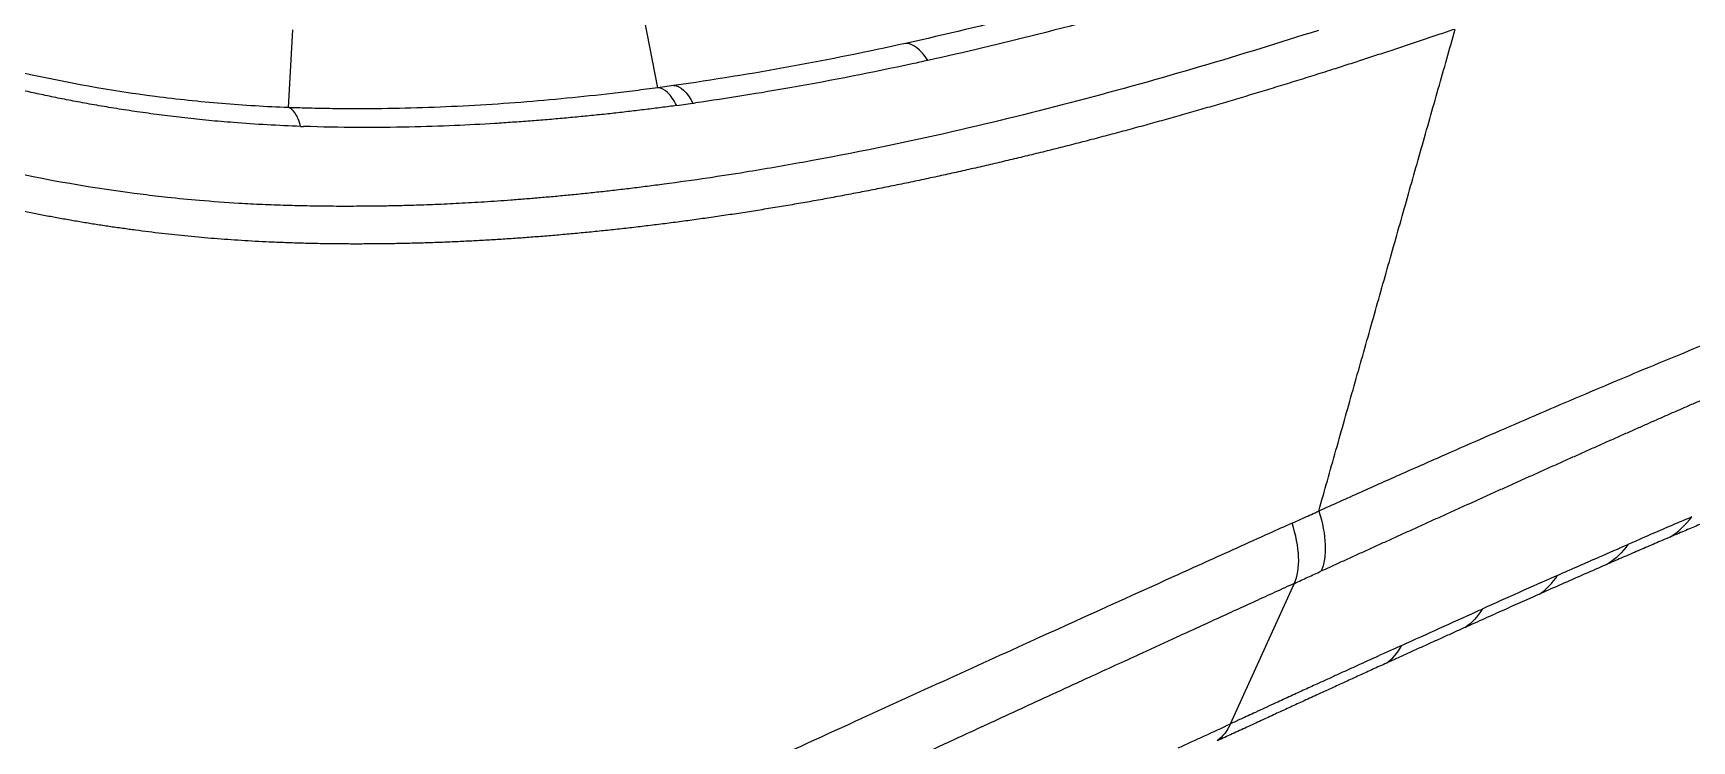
# Model space of a CAD drawing. Extents: x -50 to 28, y -10 to 124.
# Drawn here: x -39.41 to -33.66, y 33.75 to 36.2 of the extents above; entities that cross this region are included whole.
import ezdxf

# ---------------------------------------------------------------- set-up
doc = ezdxf.new("R2010")
doc.units = 0
doc.header["$MEASUREMENT"] = 0
doc.layers.add('GEOMETRY', color=2, linetype='Continuous', lineweight=25)

# ---------------------------------------------------------------- blocks, each defined once
blk = doc.blocks.new('2026 EXCURSION-ENTICE')
at = {"layer": 'GEOMETRY'}
for p, q in [((-27.0266, -42.7162), (-27.0418, -42.9859)), ((-25.7055, -42.9095), (-25.7608, -42.9171)), ((-25.696, -42.9786), (-25.6399, -42.9709)), ((-22.255, -44.4738), (-22.2623, -44.4769)), ((-23.777, -45.12), (-23.5553, -44.6334)), ((-22.73, -44.6812), (-22.7588, -44.6941)), ((-22.7184, -44.6761), (-22.73, -44.6812)), ((-22.7145, -44.6744), (-22.7184, -44.6761)), ((-22.7071, -44.6711), (-22.7145, -44.6744))]:
    blk.add_line(p, q, dxfattribs=at)
at = {"layer": 'GEOMETRY', "flags": 128}
blk.add_lwpolyline([(-25.7608, -42.9171), (-25.7889, -42.7753), (-25.8171, -42.6334)], dxfattribs=at)
at = {"layer": 'GEOMETRY'}
for points, knots in [([(-19.8034, -75.3764), (-20.3196, -75.3589), (-20.8361, -75.3401), (-21.608, -75.31), (-21.8648, -75.2996), (-22.3776, -75.2781), (-22.6337, -75.2669), (-23.4014, -75.2323), (-23.9128, -75.2077), (-24.6827, -75.1677), (-24.9398, -75.1539), (-25.4546, -75.125), (-25.7123, -75.11), (-26.4855, -75.063), (-27.0008, -75.0288), (-28.0314, -74.9528), (-28.5466, -74.9109), (-29.3183, -74.8405), (-29.5753, -74.8158), (-29.9606, -74.7766), (-30.0889, -74.7632), (-30.2813, -74.7425), (-30.3615, -74.7338), (-30.4457, -74.7245), (-30.4657, -74.7222), (-30.4737, -74.7213), (-30.4777, -74.7209), (-30.49, -74.7195), (-30.4989, -74.7185), (-30.5161, -74.7166), (-30.524, -74.7157), (-30.5398, -74.7139), (-30.5477, -74.713), (-30.5713, -74.7104), (-30.5867, -74.7086), (-30.6322, -74.7035), (-30.6613, -74.7002), (-30.7179, -74.6936), (-30.7458, -74.6904), (-30.8043, -74.6836), (-30.8348, -74.68), (-30.882, -74.6745), (-30.8979, -74.6726), (-30.9301, -74.6688), (-30.9461, -74.6669), (-30.9935, -74.6612), (-31.024, -74.6575), (-31.0698, -74.6515), (-31.085, -74.6494), (-31.1159, -74.645), (-31.1316, -74.6427), (-31.1552, -74.6392), (-31.1632, -74.638), (-31.1792, -74.6355), (-31.1871, -74.6343), (-31.2107, -74.6305), (-31.2264, -74.6279), (-31.2735, -74.62), (-31.3048, -74.6144), (-31.5866, -74.5618), (-31.8334, -74.4972), (-32.3156, -74.3338), (-32.5511, -74.2347), (-33.0055, -74.0043), (-33.2245, -73.8728), (-33.6416, -73.5802), (-33.8397, -73.4189), (-34.2109, -73.07), (-34.3841, -72.8823), (-34.7019, -72.4841), (-34.8466, -72.2736), (-35.1047, -71.8343), (-35.2181, -71.6054), (-35.3628, -71.2518), (-35.4069, -71.1322), (-35.4865, -70.89), (-35.522, -70.7674), (-35.5841, -70.5202), (-35.6108, -70.3955), (-35.6385, -70.2387), (-35.6437, -70.2072), (-35.6512, -70.1601), (-35.6536, -70.1444), (-35.6583, -70.1134), (-35.6605, -70.0982), (-35.6668, -70.0532), (-35.6706, -70.0238), (-35.6762, -69.9791), (-35.678, -69.9641), (-35.6817, -69.9336), (-35.6835, -69.918), (-35.6863, -69.8943), (-35.6872, -69.8866), (-35.689, -69.8718), (-35.6898, -69.8646), (-35.6916, -69.8492), (-35.6926, -69.841), (-35.6945, -69.825), (-35.6954, -69.817), (-35.7001, -69.7768), (-35.7039, -69.7444), (-35.7115, -69.6788), (-35.7153, -69.6456), (-35.723, -69.5784), (-35.7268, -69.5444), (-35.7382, -69.4425), (-35.7457, -69.3749), (-35.7547, -69.2923), (-35.7565, -69.2758), (-35.7601, -69.2431), (-35.7618, -69.2267), (-35.7652, -69.1951), (-35.7669, -69.18), (-35.7701, -69.1497), (-35.7717, -69.1342), (-35.7768, -69.0863), (-35.7802, -69.0541), (-35.7869, -68.9899), (-35.797, -68.8937), (-35.8068, -68.7974), (-35.8261, -68.6048), (-35.8387, -68.4764), (-35.8998, -67.8343), (-35.9434, -67.3203), (-36.0224, -66.2916), (-36.0579, -65.7769), (-36.1066, -65.0042), (-36.1222, -64.7464), (-36.152, -64.2309), (-36.1663, -63.973), (-36.2076, -63.2001), (-36.2331, -62.6858), (-36.2805, -61.6622), (-36.3024, -61.1525), (-36.3332, -60.3871), (-36.3431, -60.1319), (-36.3622, -59.6212), (-36.3715, -59.3657), (-36.3893, -58.8539), (-36.3979, -58.5977), (-36.4146, -58.0841), (-36.4226, -57.8268), (-36.4382, -57.3111), (-36.4457, -57.0529), (-36.4602, -56.5366), (-36.4672, -56.2784), (-36.4873, -55.5038), (-36.4996, -54.9873), (-36.534, -53.4373), (-36.5532, -52.4035), (-36.5854, -50.3354), (-36.5984, -49.3011), (-36.6191, -47.233), (-36.6267, -46.1992), (-36.6376, -44.1323), (-36.6408, -43.0992), (-36.6428, -41.5493), (-36.6431, -41.0327), (-36.6431, -40.2577), (-36.643, -39.9994), (-36.6429, -39.6765), (-36.6429, -39.6119), (-36.6429, -39.4827), (-36.6428, -39.418), (-36.6428, -39.2899), (-36.6428, -39.2267), (-36.6428, -39.1036), (-36.6428, -39.0437), (-36.6428, -38.9849)], [0, 0, 0, 0, 0.03125, 0.03125, 0.046875, 0.046875, 0.0625, 0.0625, 0.09375, 0.09375, 0.109375, 0.109375, 0.125, 0.125, 0.15625, 0.15625, 0.1875, 0.1875, 0.203125, 0.203125, 0.210937, 0.210937, 0.214844, 0.21582, 0.216064, 0.216064, 0.216309, 0.216309, 0.216797, 0.216797, 0.217285, 0.217285, 0.217773, 0.217773, 0.21875, 0.21875, 0.220703, 0.220703, 0.222656, 0.222656, 0.224609, 0.224609, 0.225586, 0.225586, 0.226562, 0.226562, 0.228516, 0.228516, 0.229492, 0.229492, 0.230469, 0.230469, 0.230957, 0.230957, 0.231445, 0.231445, 0.232422, 0.232422, 0.234375, 0.234375, 0.25, 0.25, 0.265625, 0.265625, 0.28125, 0.28125, 0.296875, 0.296875, 0.3125, 0.3125, 0.328125, 0.328125, 0.34375, 0.34375, 0.351562, 0.351562, 0.359375, 0.359375, 0.367187, 0.367187, 0.369141, 0.369141, 0.370117, 0.370117, 0.371094, 0.371094, 0.373047, 0.373047, 0.374023, 0.374023, 0.375, 0.375, 0.375488, 0.375488, 0.375977, 0.375977, 0.376465, 0.376465, 0.376953, 0.376953, 0.378906, 0.378906, 0.380859, 0.380859, 0.382812, 0.382812, 0.386719, 0.386719, 0.387695, 0.387695, 0.388672, 0.388672, 0.389648, 0.389648, 0.390625, 0.390625, 0.392578, 0.392578, 0.394531, 0.398437, 0.398437, 0.40625, 0.40625, 0.4375, 0.4375, 0.46875, 0.46875, 0.484375, 0.484375, 0.5, 0.5, 0.53125, 0.53125, 0.5625, 0.5625, 0.578125, 0.578125, 0.59375, 0.59375, 0.609375, 0.609375, 0.625, 0.625, 0.640625, 0.640625, 0.65625, 0.65625, 0.6875, 0.6875, 0.75, 0.75, 0.8125, 0.8125, 0.875, 0.875, 0.9375, 0.9375, 0.96875, 0.96875, 0.984375, 0.984375, 0.988281, 0.988281, 0.992187, 0.992187, 0.996094, 0.996094, 1, 1, 1, 1]), ([(-23.4714, -44.3832), (-23.4516, -44.3131), (-23.412, -44.173), (-23.3527, -43.963), (-23.2934, -43.7536), (-23.2343, -43.5447), (-23.1752, -43.3362), (-23.1162, -43.1283), (-23.0573, -42.9208), (-23.018, -42.7827), (-22.9984, -42.7137)], [0, 0, 0, 0, 0.1258805, 0.2515089, 0.3768854, 0.5020103, 0.626884, 0.7515066, 0.8758785, 1, 1, 1, 1]), ([(-23.1066, -42.7503), (-23.1249, -42.7564), (-23.1611, -42.7685), (-23.1974, -42.7805), (-23.2153, -42.7865)], [0, 0, 0, 0, 0.5061848, 1, 1, 1, 1]), ([(-23.2153, -42.7865), (-23.234, -42.7926), (-23.2709, -42.8048), (-23.3261, -42.8227), (-23.3806, -42.8403), (-23.4167, -42.8518), (-23.4345, -42.8575)], [0, 0, 0, 0, 0.256282, 0.508374, 0.756278, 1, 1, 1, 1]), ([(-23.4345, -42.8575), (-23.4564, -42.8644), (-23.4997, -42.8781), (-23.5646, -42.8983), (-23.6289, -42.9181), (-23.6926, -42.9374), (-23.7557, -42.9563), (-23.8181, -42.9748), (-23.8597, -42.9868), (-23.8803, -42.9928)], [0, 0, 0, 0, 0.148244, 0.294687, 0.439332, 0.582183, 0.723243, 0.862514, 1, 1, 1, 1]), ([(-27.2313, -43.0378), (-27.2458, -43.0366), (-27.2745, -43.0343), (-27.3172, -43.0304), (-27.359, -43.0262), (-27.4, -43.0217), (-27.4401, -43.0171), (-27.4794, -43.0122), (-27.5178, -43.0071), (-27.5553, -43.0019), (-27.592, -42.9965), (-27.6279, -42.9909), (-27.6628, -42.9853), (-27.697, -42.9795), (-27.7302, -42.9737), (-27.7626, -42.9677), (-27.7941, -42.9618), (-27.8248, -42.9558), (-27.8546, -42.9498), (-27.8835, -42.9438), (-27.9116, -42.9378), (-27.9388, -42.9318), (-27.9566, -42.9278), (-27.9654, -42.9258)], [0, 0, 0, 0, 0.059158, 0.117164, 0.174016, 0.229715, 0.28426, 0.337652, 0.389889, 0.440971, 0.4909, 0.539674, 0.587294, 0.633759, 0.67907, 0.723226, 0.766228, 0.808076, 0.84877, 0.888309, 0.926693, 0.963924, 1, 1, 1, 1]), ([(-25.7608, -42.9171), (-25.7739, -42.9189), (-25.7873, -42.9206), (-25.8136, -42.9241), (-25.8267, -42.9257), (-25.866, -42.9307), (-25.8923, -42.9338), (-25.9712, -42.943), (-26.0239, -42.9486), (-26.1824, -42.9641), (-26.2888, -42.9724), (-26.3956, -42.9784)], [0, 0, 0, 0, 0.0625, 0.0625, 0.125, 0.125, 0.25, 0.25, 0.5, 0.5, 1, 1, 1, 1]), ([(-25.696, -42.9786), (-25.7056, -42.9596), (-25.7163, -42.9442), (-25.7385, -42.9231), (-25.7499, -42.9175), (-25.7608, -42.9171)], [0, 0, 0, 0, 0.5, 0.5, 1, 1, 1, 1]), ([(-27.0418, -42.9859), (-27.08, -42.9844), (-27.1183, -42.9826), (-27.1952, -42.978), (-27.2337, -42.9752), (-27.2722, -42.972)], [0, 0, 0, 0, 0.5, 0.5, 1, 1, 1, 1]), ([(-25.696, -42.9786), (-25.7138, -42.981), (-25.7495, -42.9858), (-25.8035, -42.9926), (-25.8584, -42.9992), (-25.914, -43.0055), (-25.9705, -43.0116), (-26.0277, -43.0173), (-26.0858, -43.0228), (-26.1446, -43.0279), (-26.2043, -43.0326), (-26.2648, -43.037), (-26.3054, -43.0396), (-26.3259, -43.0409)], [0, 0, 0, 0, 0.085468, 0.172018, 0.259651, 0.348372, 0.438183, 0.529085, 0.62108, 0.714168, 0.808351, 0.903628, 1, 1, 1, 1]), ([(-26.9991, -43.0508), (-27.0376, -43.0495), (-27.0763, -43.0478), (-27.1539, -43.0434), (-27.1927, -43.0408), (-27.2313, -43.0378)], [0, 0, 0, 0, 0.5, 0.5, 1, 1, 1, 1]), ([(-27.0283, -42.9863), (-27.0291, -42.9863), (-27.0301, -42.9863), (-27.0324, -42.9862), (-27.0337, -42.9862), (-27.0364, -42.9861), (-27.0378, -42.986), (-27.04, -42.9859), (-27.0409, -42.9859), (-27.0418, -42.9859)], [0, 0, 0, 0, 0.25, 0.25, 0.5, 0.5, 0.75, 0.75, 1, 1, 1, 1]), ([(-26.9991, -43.0508), (-27.0041, -43.032), (-27.0105, -43.0165), (-27.0251, -42.9942), (-27.0333, -42.9876), (-27.0418, -42.9859)], [0, 0, 0, 0, 0.5, 0.5, 1, 1, 1, 1]), ([(-26.9591, -42.9884), (-26.9705, -42.9881), (-26.9818, -42.9878), (-27.0048, -42.9871), (-27.0165, -42.9868), (-27.0283, -42.9863)], [0, 0, 0, 0, 0.5, 0.5, 1, 1, 1, 1]), ([(-23.8803, -42.9928), (-23.9016, -42.9989), (-23.944, -43.0111), (-24.0077, -43.029), (-24.0709, -43.0465), (-24.1339, -43.0637), (-24.1964, -43.0804), (-24.2586, -43.0967), (-24.3204, -43.1127), (-24.3819, -43.1283), (-24.4429, -43.1435), (-24.5036, -43.1582), (-24.5639, -43.1726), (-24.6238, -43.1866), (-24.6833, -43.2002), (-24.7424, -43.2135), (-24.7817, -43.222), (-24.8012, -43.2263)], [0, 0, 0, 0, 0.070893, 0.141176, 0.210851, 0.279921, 0.348389, 0.416257, 0.483526, 0.550198, 0.616271, 0.681741, 0.746608, 0.810868, 0.874521, 0.937566, 1, 1, 1, 1]), ([(-26.9991, -43.0508), (-26.9978, -43.0509), (-26.9964, -43.0509), (-26.9928, -43.051), (-26.9907, -43.0511), (-26.9889, -43.0512)], [0, 0, 0, 0, 0.5, 0.5, 1, 1, 1, 1]), ([(-27.7525, -43.3835), (-27.7676, -43.381), (-27.7979, -43.3759), (-27.8433, -43.3678), (-27.8886, -43.3593), (-27.9338, -43.3504), (-27.9789, -43.3412), (-28.024, -43.3315), (-28.069, -43.3215), (-28.1139, -43.3112), (-28.1588, -43.3004), (-28.2036, -43.2893), (-28.2482, -43.2777), (-28.2929, -43.2658), (-28.3374, -43.2536), (-28.3818, -43.2409), (-28.4262, -43.2279), (-28.4705, -43.2145), (-28.5146, -43.2007), (-28.5587, -43.1865), (-28.6027, -43.1719), (-28.6466, -43.157), (-28.6905, -43.1417), (-28.7196, -43.1312), (-28.7342, -43.1259)], [0, 0, 0, 0, 0.045752, 0.091457, 0.137117, 0.182738, 0.228321, 0.273871, 0.31939, 0.364882, 0.410348, 0.45579, 0.50121, 0.546609, 0.591991, 0.637358, 0.68271, 0.728051, 0.773382, 0.818706, 0.864027, 0.909347, 0.95467, 1, 1, 1, 1]), ([(-25.7397, -43.2512), (-25.7592, -43.2538), (-25.7976, -43.2588), (-25.8547, -43.2659), (-25.9107, -43.2725), (-25.9656, -43.2786), (-26.0193, -43.2843), (-26.0718, -43.2896), (-26.1232, -43.2944), (-26.1734, -43.2988), (-26.2224, -43.3029), (-26.2702, -43.3065), (-26.3168, -43.3099), (-26.3622, -43.3129), (-26.4064, -43.3155), (-26.4495, -43.3179), (-26.4913, -43.32), (-26.5319, -43.3218), (-26.5585, -43.3228), (-26.5717, -43.3233)], [0, 0, 0, 0, 0.071002, 0.140468, 0.208401, 0.274804, 0.33968, 0.403031, 0.46486, 0.525169, 0.58396, 0.641238, 0.697003, 0.75126, 0.80401, 0.855256, 0.905001, 0.953248, 1, 1, 1, 1]), ([(-24.8012, -43.2263), (-24.8218, -43.2307), (-24.8628, -43.2395), (-24.9243, -43.2523), (-24.9855, -43.2647), (-25.0465, -43.2767), (-25.1073, -43.2883), (-25.1678, -43.2995), (-25.228, -43.3104), (-25.288, -43.3209), (-25.3477, -43.3309), (-25.4072, -43.3406), (-25.4664, -43.35), (-25.5254, -43.3589), (-25.5841, -43.3674), (-25.6425, -43.3756), (-25.7007, -43.3833), (-25.7394, -43.3882), (-25.7588, -43.3907)], [0, 0, 0, 0, 0.065701, 0.130965, 0.195795, 0.260192, 0.324158, 0.387696, 0.450808, 0.513496, 0.575762, 0.637609, 0.699038, 0.760052, 0.820653, 0.880843, 0.940625, 1, 1, 1, 1]), ([(-27.0495, -43.3249), (-27.0769, -43.3241), (-27.1042, -43.3231), (-27.1586, -43.3207), (-27.1857, -43.3193), (-27.2128, -43.3176)], [0, 0, 0, 0, 0.5, 0.5, 1, 1, 1, 1]), ([(-26.8851, -43.3278), (-26.8989, -43.3277), (-26.9126, -43.3276), (-26.9399, -43.3273), (-26.9535, -43.3271), (-26.9946, -43.3263), (-27.022, -43.3257), (-27.0495, -43.3249)], [0, 0, 0, 0, 0.25, 0.25, 0.5, 0.5, 1, 1, 1, 1]), ([(-26.5717, -43.3233), (-26.5947, -43.3241), (-26.6357, -43.3255), (-26.6768, -43.3263), (-26.6948, -43.3266)], [0, 0, 0, 0, 0.561062, 1, 1, 1, 1]), ([(-27.2516, -43.4431), (-27.2669, -43.442), (-27.2973, -43.4397), (-27.343, -43.4358), (-27.3887, -43.4315), (-27.4343, -43.4269), (-27.4799, -43.4218), (-27.5254, -43.4164), (-27.5709, -43.4106), (-27.6163, -43.4044), (-27.6618, -43.3979), (-27.7071, -43.391), (-27.7374, -43.386), (-27.7525, -43.3835)], [0, 0, 0, 0, 0.091322, 0.182542, 0.273666, 0.3647, 0.455652, 0.546527, 0.637333, 0.728076, 0.818764, 0.909403, 1, 1, 1, 1]), ([(-26.7463, -43.4581), (-26.7642, -43.4582), (-26.7998, -43.4584), (-26.8528, -43.4582), (-26.9051, -43.4576), (-26.9568, -43.4567), (-27.0077, -43.4554), (-27.0578, -43.4537), (-27.1073, -43.4517), (-27.156, -43.4492), (-27.2041, -43.4464), (-27.2359, -43.4442), (-27.2516, -43.4431)], [0, 0, 0, 0, 0.106791, 0.212056, 0.315799, 0.418029, 0.518751, 0.617973, 0.715702, 0.811944, 0.906708, 1, 1, 1, 1]), ([(-25.7588, -43.3907), (-25.7777, -43.393), (-25.8156, -43.3976), (-25.8723, -43.4042), (-25.9288, -43.4103), (-25.985, -43.4161), (-26.041, -43.4215), (-26.0968, -43.4266), (-26.1523, -43.4313), (-26.2076, -43.4356), (-26.2627, -43.4395), (-26.3174, -43.4431), (-26.372, -43.4463), (-26.4262, -43.4491), (-26.4802, -43.4515), (-26.534, -43.4536), (-26.5874, -43.4553), (-26.6406, -43.4566), (-26.6936, -43.4576), (-26.7288, -43.4579), (-26.7463, -43.4581)], [0, 0, 0, 0, 0.058562, 0.116762, 0.174602, 0.232085, 0.289213, 0.345988, 0.402412, 0.458486, 0.51421, 0.569583, 0.624607, 0.67928, 0.733603, 0.787577, 0.841203, 0.89448, 0.947411, 1, 1, 1, 1]), ([(-21.8045, -43.6745), (-21.8909, -43.7082), (-21.9797, -43.7434), (-22.1606, -43.8166), (-22.2527, -43.8544), (-22.3458, -43.8932)], [0, 0, 0, 0, 0.5, 0.5, 1, 1, 1, 1]), ([(-22.1478, -44.0002), (-22.1603, -44.0057), (-22.1853, -44.0166), (-22.2229, -44.0332), (-22.2606, -44.0497), (-22.2982, -44.0664), (-22.3358, -44.083), (-22.361, -44.0941), (-22.3735, -44.0997)], [0, 0, 0, 0, 0.168799, 0.336749, 0.503842, 0.670076, 0.835458, 1, 1, 1, 1]), ([(-22.3735, -44.0997), (-22.3868, -44.1056), (-22.4131, -44.1173), (-22.4529, -44.1349), (-22.4926, -44.1526), (-22.5323, -44.1703), (-22.572, -44.1881), (-22.6118, -44.2059), (-22.6516, -44.2237), (-22.6915, -44.2416), (-22.7314, -44.2595), (-22.7713, -44.2775), (-22.8113, -44.2955), (-22.8513, -44.3135), (-22.8913, -44.3316), (-22.9312, -44.3497), (-22.9711, -44.3677), (-23.011, -44.3858), (-23.0509, -44.4038), (-23.0906, -44.4219), (-23.1303, -44.4399), (-23.1699, -44.4579), (-23.2094, -44.4758), (-23.2489, -44.4937), (-23.2882, -44.5116), (-23.3274, -44.5295), (-23.3664, -44.5473), (-23.3925, -44.5591), (-23.4055, -44.5651)], [0, 0, 0, 0, 0.040094, 0.080012, 0.119763, 0.15936, 0.198816, 0.238148, 0.277375, 0.316514, 0.355569, 0.394534, 0.433403, 0.472166, 0.510817, 0.549347, 0.587748, 0.626012, 0.664131, 0.702098, 0.739908, 0.777556, 0.815039, 0.852356, 0.889507, 0.926494, 0.963323, 1, 1, 1, 1]), ([(-23.1837, -44.2546), (-23.2315, -44.2758), (-23.2793, -44.2971), (-23.351, -44.3292), (-23.3749, -44.3399), (-23.4232, -44.3615), (-23.4475, -44.3725), (-23.4714, -44.3832)], [0, 0, 0, 0, 0.5, 0.5, 0.75, 0.75, 1, 1, 1, 1]), ([(-23.4714, -44.3832), (-23.4581, -44.4237), (-23.4504, -44.4641), (-23.4477, -44.5362), (-23.4528, -44.5678), (-23.4637, -44.5916)], [0, 0, 0, 0, 0.5, 0.5, 1, 1, 1, 1]), ([(-22.179, -44.4036), (-22.187, -44.407), (-22.2036, -44.414), (-22.2299, -44.4252), (-22.2585, -44.4374), (-22.2893, -44.4507), (-22.3225, -44.465), (-22.3457, -44.475), (-22.3576, -44.4802)], [0, 0, 0, 0, 0.1379076, 0.2873196, 0.4482356, 0.620655, 0.8045769, 1, 1, 1, 1]), ([(-22.0665, -44.3948), (-22.0739, -44.3978), (-22.0887, -44.4038), (-22.1112, -44.4132), (-22.1342, -44.4227), (-22.1575, -44.4325), (-22.1813, -44.4424), (-22.2055, -44.4526), (-22.2301, -44.463), (-22.2467, -44.4701), (-22.2551, -44.4737)], [0, 0, 0, 0, 0.122393, 0.245502, 0.369343, 0.493929, 0.619275, 0.745393, 0.872297, 1, 1, 1, 1]), ([(-23.564, -44.4252), (-23.5904, -44.437), (-23.6542, -44.4657), (-23.7543, -44.5109), (-23.8643, -44.5606), (-23.9369, -44.5935), (-23.9733, -44.6099)], [0, 0, 0, 0, 0.194782, 0.470048, 0.735003, 1, 1, 1, 1]), ([(-23.5553, -44.6334), (-23.5447, -44.6097), (-23.5398, -44.5782), (-23.5428, -44.5061), (-23.5506, -44.4657), (-23.5639, -44.4252)], [0, 0, 0, 0, 0.5, 0.5, 1, 1, 1, 1]), ([(-22.2623, -44.4767), (-22.2708, -44.4803), (-22.2876, -44.4875), (-22.3132, -44.4985), (-22.3389, -44.5095), (-22.3563, -44.517), (-22.3649, -44.5207)], [0, 0, 0, 0, 0.250008, 0.499999, 0.749992, 1, 1, 1, 1]), ([(-22.3649, -44.5207), (-22.3736, -44.5245), (-22.3909, -44.532), (-22.4171, -44.5433), (-22.4434, -44.5548), (-22.4612, -44.5625), (-22.47, -44.5664)], [0, 0, 0, 0, 0.250015, 0.50001, 0.75, 1, 1, 1, 1]), ([(-23.5553, -44.6335), (-23.5399, -44.6264), (-23.5093, -44.6124), (-23.4787, -44.5985), (-23.4637, -44.5916)], [0, 0, 0, 0, 0.506228, 1, 1, 1, 1]), ([(-22.4742, -44.5682), (-22.4835, -44.5723), (-22.5021, -44.5804), (-22.5303, -44.5927), (-22.5589, -44.6053), (-22.5878, -44.618), (-22.6171, -44.631), (-22.6468, -44.6441), (-22.6768, -44.6574), (-22.6971, -44.6664), (-22.7072, -44.6709)], [0, 0, 0, 0, 0.122284, 0.245328, 0.36914, 0.493728, 0.619101, 0.745265, 0.872229, 1, 1, 1, 1]), ([(-23.5553, -44.6334), (-23.5779, -44.6437), (-23.6231, -44.6644), (-23.691, -44.6954), (-23.759, -44.7265), (-23.8271, -44.7577), (-23.8953, -44.7889), (-23.9409, -44.8098), (-23.9637, -44.8202)], [0, 0, 0, 0, 0.166878, 0.333695, 0.500415, 0.667028, 0.833547, 1, 1, 1, 1]), ([(-22.8227, -44.7225), (-22.8335, -44.7273), (-22.8554, -44.7372), (-22.8888, -44.7521), (-22.9229, -44.7675), (-22.9459, -44.7778), (-22.9575, -44.7831)], [0, 0, 0, 0, 0.243466, 0.491278, 0.743452, 1, 1, 1, 1]), ([(-22.9637, -44.7859), (-22.9762, -44.7915), (-23.0013, -44.8028), (-23.0393, -44.82), (-23.0778, -44.8375), (-23.1169, -44.8552), (-23.1565, -44.8732), (-23.1966, -44.8914), (-23.2236, -44.9037), (-23.2372, -44.9099)], [0, 0, 0, 0, 0.138813, 0.278964, 0.420459, 0.563303, 0.707504, 0.853068, 1, 1, 1, 1]), ([(-23.1842, -44.8485), (-23.1944, -44.8532), (-23.2186, -44.8642), (-23.2429, -44.8752), (-23.257, -44.8816)], [0, 0, 0, 0, 0.421833, 1, 1, 1, 1]), ([(-23.2372, -44.9099), (-23.2527, -44.917), (-23.2839, -44.9312), (-23.3313, -44.9528), (-23.3794, -44.9749), (-23.4284, -44.9973), (-23.4783, -45.0201), (-23.5119, -45.0356), (-23.5288, -45.0433)], [0, 0, 0, 0, 0.161076, 0.324378, 0.489915, 0.657693, 0.827719, 1, 1, 1, 1]), ([(-23.3301, -44.9149), (-23.3427, -44.9206), (-23.3675, -44.9319), (-23.4047, -44.9489), (-23.4413, -44.9657), (-23.4657, -44.9768), (-23.4777, -44.9823)], [0, 0, 0, 0, 0.255897, 0.507909, 0.755965, 1, 1, 1, 1]), ([(-24.258, -44.9553), (-24.2821, -44.9664), (-24.3305, -44.9886), (-24.4034, -45.0221), (-24.4769, -45.056), (-24.551, -45.0901), (-24.6257, -45.1245), (-24.7009, -45.1592), (-24.7767, -45.1942), (-24.8531, -45.2295), (-24.9042, -45.2531), (-24.9299, -45.265)], [0, 0, 0, 0, 0.108575, 0.217828, 0.327731, 0.438251, 0.549383, 0.661124, 0.773475, 0.886434, 1, 1, 1, 1]), ([(-23.4777, -44.9823), (-23.4935, -44.9895), (-23.5257, -45.0043), (-23.5754, -45.0272), (-23.6094, -45.0428), (-23.6268, -45.0508)], [0, 0, 0, 0, 0.318448, 0.651714, 1, 1, 1, 1]), ([(-23.5288, -45.0433), (-23.5442, -45.0504), (-23.5754, -45.0647), (-23.6228, -45.0865), (-23.6713, -45.1089), (-23.7209, -45.1317), (-23.7716, -45.1551), (-23.8058, -45.1708), (-23.823, -45.1788)], [0, 0, 0, 0, 0.158475, 0.320221, 0.485241, 0.653541, 0.825126, 1, 1, 1, 1]), ([(-23.6268, -45.0508), (-23.6482, -45.0607), (-23.6863, -45.0782), (-23.7364, -45.1013), (-23.7651, -45.1145), (-23.777, -45.12)], [0, 0, 0, 0, 0.428633, 0.762204, 1, 1, 1, 1])]:
    blk.add_open_spline(points, degree=3, knots=knots, dxfattribs=at)
for points in [[(-24.0855, -42.5544), (-24.353, -42.6317), (-24.6257, -42.7024), (-24.9028, -42.7636)], [(-23.9954, -42.6113), (-24.1437, -42.6538), (-24.2939, -42.6945), (-24.4456, -42.7327)], [(-24.4456, -42.7327), (-24.5712, -42.7645), (-24.698, -42.7945), (-24.8261, -42.8227)], [(-23.4727, -42.7183), (-23.6077, -42.7615), (-23.744, -42.8036), (-23.8816, -42.8441)], [(-23.0524, -42.732), (-23.0704, -42.7381), (-23.0885, -42.7442), (-23.1066, -42.7503)], [(-23.0017, -42.7149), (-23.0186, -42.7206), (-23.0355, -42.7263), (-23.0524, -42.732)], [(-24.9028, -42.7636), (-25.1656, -42.8216), (-25.4336, -42.8713), (-25.7055, -42.9095)], [(-24.8261, -42.8227), (-24.8498, -42.7848), (-24.8782, -42.7629), (-24.9028, -42.7636)], [(-27.5029, -42.9475), (-27.6567, -42.9274), (-27.8104, -42.9002), (-27.9634, -42.8655)], [(-24.8802, -42.8345), (-25.018, -42.8642), (-25.1572, -42.8916), (-25.2976, -42.9164)], [(-24.8261, -42.8227), (-24.8441, -42.8266), (-24.8622, -42.8306), (-24.8802, -42.8345)], [(-23.8816, -42.8441), (-24.1622, -42.9266), (-24.4481, -43.0026), (-24.7387, -43.0689)], [(-25.7055, -42.9095), (-25.6835, -42.9101), (-25.6593, -42.9328), (-25.6399, -42.9709)], [(-25.2976, -42.9164), (-25.4081, -42.9359), (-25.5193, -42.9537), (-25.6313, -42.9696)], [(-27.2722, -42.972), (-27.3491, -42.9656), (-27.426, -42.9575), (-27.5029, -42.9475)], [(-26.3956, -42.9784), (-26.5025, -42.9845), (-26.6098, -42.9884), (-26.7174, -42.9897)], [(-25.6399, -42.9709), (-25.637, -42.9705), (-25.6341, -42.97), (-25.6313, -42.9696)], [(-26.879, -42.9898), (-26.906, -42.9895), (-26.933, -42.989), (-26.9591, -42.9884)], [(-26.7174, -42.9897), (-26.7712, -42.9904), (-26.825, -42.9904), (-26.879, -42.9898)], [(-26.3259, -43.0409), (-26.3719, -43.0437), (-26.418, -43.0461), (-26.4643, -43.0481)], [(-27.5433, -43.2872), (-27.8854, -43.245), (-28.2227, -43.1693), (-28.55, -43.0618)], [(-26.8006, -43.0547), (-26.8633, -43.0544), (-26.926, -43.0532), (-26.9889, -43.0512)], [(-26.6224, -43.0532), (-26.6817, -43.0544), (-26.7411, -43.055), (-26.8006, -43.0547)], [(-26.4643, -43.0481), (-26.5169, -43.0503), (-26.5696, -43.0521), (-26.6224, -43.0532)], [(-24.7387, -43.0689), (-24.9104, -43.1081), (-25.0838, -43.1438), (-25.2586, -43.1755)], [(-25.458, -43.2098), (-25.5014, -43.2168), (-25.5449, -43.2235), (-25.5884, -43.23)], [(-25.2586, -43.1755), (-25.3249, -43.1875), (-25.3914, -43.1989), (-25.458, -43.2098)], [(-25.5884, -43.23), (-25.6388, -43.2374), (-25.6892, -43.2445), (-25.7397, -43.2512)], [(-27.4597, -43.297), (-27.4876, -43.294), (-27.5155, -43.2907), (-27.5433, -43.2872)], [(-27.3495, -43.3077), (-27.3863, -43.3045), (-27.423, -43.301), (-27.4597, -43.297)], [(-27.2128, -43.3176), (-27.2584, -43.3149), (-27.304, -43.3116), (-27.3495, -43.3077)], [(-26.8054, -43.3278), (-26.8319, -43.328), (-26.8584, -43.3279), (-26.8851, -43.3278)], [(-26.7444, -43.3272), (-26.7647, -43.3275), (-26.785, -43.3277), (-26.8054, -43.3278)], [(-26.7173, -43.3269), (-26.7263, -43.327), (-26.7354, -43.3271), (-26.7444, -43.3272)], [(-26.6948, -43.3266), (-26.7023, -43.3268), (-26.7098, -43.3269), (-26.7173, -43.3269)], [(-22.3458, -43.8932), (-22.4358, -43.9307), (-22.5268, -43.9692), (-22.6188, -44.0084)], [(-22.6188, -44.0084), (-22.7106, -44.0477), (-22.8034, -44.0877), (-22.8969, -44.1285)], [(-22.8969, -44.1285), (-22.9424, -44.1483), (-22.988, -44.1682), (-23.0336, -44.1883)], [(-23.0336, -44.1883), (-23.0836, -44.2103), (-23.1336, -44.2324), (-23.1837, -44.2546)], [(-23.564, -44.4252), (-23.5502, -44.4189), (-23.5364, -44.4126), (-23.5227, -44.4064)], [(-23.5227, -44.4064), (-23.5056, -44.3987), (-23.4885, -44.3909), (-23.4714, -44.3832)], [(-22.255, -44.4738), (-22.2262, -44.456), (-22.2005, -44.4323), (-22.179, -44.4036)], [(-22.4993, -44.542), (-22.4657, -44.5273), (-22.4326, -44.5129), (-22.4001, -44.4987)], [(-22.4001, -44.4987), (-22.4197, -44.5265), (-22.4433, -44.5494), (-22.4701, -44.5664)], [(-22.3576, -44.4802), (-22.3717, -44.4863), (-22.3858, -44.4925), (-22.4001, -44.4987)], [(-23.4055, -44.5651), (-23.4249, -44.5739), (-23.4443, -44.5828), (-23.4637, -44.5916)], [(-22.6439, -44.6058), (-22.5949, -44.584), (-22.5467, -44.5628), (-22.4993, -44.542)], [(-22.4743, -44.5682), (-22.4729, -44.5676), (-22.4715, -44.567), (-22.4701, -44.5664)], [(-23.9733, -44.6099), (-24.126, -44.679), (-24.28, -44.7488), (-24.4354, -44.8193)], [(-22.65, -44.6083), (-22.7337, -44.6455), (-22.8189, -44.6836), (-22.9055, -44.7225)], [(-22.7071, -44.6711), (-22.6826, -44.6551), (-22.6612, -44.6329), (-22.644, -44.6057)], [(-22.644, -44.6057), (-22.646, -44.6066), (-22.648, -44.6074), (-22.65, -44.6083)], [(-22.7589, -44.694), (-22.7801, -44.7035), (-22.8014, -44.713), (-22.8227, -44.7225)], [(-23.1842, -44.8485), (-23.096, -44.8085), (-23.0095, -44.7693), (-22.9252, -44.7314)], [(-22.9055, -44.7225), (-22.9211, -44.7491), (-22.9408, -44.7706), (-22.9637, -44.7859)], [(-22.9252, -44.7314), (-22.9186, -44.7284), (-22.912, -44.7255), (-22.9055, -44.7225)], [(-24.4354, -44.8193), (-24.6476, -44.9157), (-24.8621, -45.0134), (-25.0787, -45.1124)], [(-23.9637, -44.8202), (-24.0034, -44.8384), (-24.0432, -44.8567), (-24.0831, -44.875)], [(-22.9637, -44.7859), (-22.9617, -44.7849), (-22.9596, -44.784), (-22.9575, -44.7831)], [(-24.0831, -44.875), (-24.1099, -44.8873), (-24.1367, -44.8996), (-24.1636, -44.9119)], [(-23.257, -44.8816), (-23.2812, -44.8926), (-23.3056, -44.9037), (-23.3301, -44.9149)], [(-23.2372, -44.9099), (-23.216, -44.8953), (-23.1981, -44.8746), (-23.1842, -44.8485)], [(-24.1636, -44.9119), (-24.195, -44.9263), (-24.2265, -44.9408), (-24.258, -44.9553)], [(-25.0787, -45.1124), (-25.2034, -45.1693), (-25.3288, -45.2267), (-25.4548, -45.2845)], [(-23.9587, -45.2037), (-23.8979, -45.1757), (-23.8373, -45.1478), (-23.777, -45.12)], [(-23.777, -45.12), (-23.7886, -45.1453), (-23.8042, -45.1651), (-23.823, -45.1788)]]:
    blk.add_open_spline(points, degree=3, dxfattribs=at)

msp = doc.modelspace()

# ---------------------------------------------------------------- block references
msp.add_blockref('2026 EXCURSION-ENTICE', (-11.4819, 78.9272))

doc.saveas('drawing.dxf')
